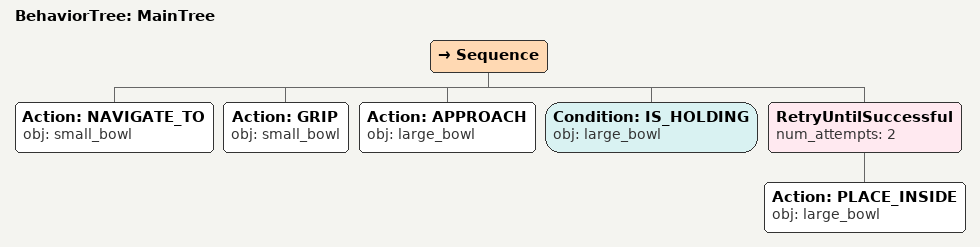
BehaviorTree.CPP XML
<root main_tree_to_execute="MainTree">
  <BehaviorTree ID="MainTree">
    <Sequence>
      <!-- Navigate to small_bowl -->
      <Action ID="NAVIGATE_TO" obj="small_bowl" />
      <!-- Grip small_bowl -->
      <Action ID="GRIP" obj="small_bowl" />
      <!-- Approach large_bowl -->
      <Action ID="APPROACH" obj="large_bowl" />
      <!-- Check large_bowl is holding before PLACE_INSIDE -->
      <Condition ID="IS_HOLDING" obj="large_bowl" />
      <!-- Retry PLACE_INSIDE large_bowl up to 2 attempts -->
      <RetryUntilSuccessful num_attempts="2">
        <!-- Place inside large_bowl -->
        <Action ID="PLACE_INSIDE" obj="large_bowl" />
      </RetryUntilSuccessful>
    </Sequence>
  </BehaviorTree>
</root>
